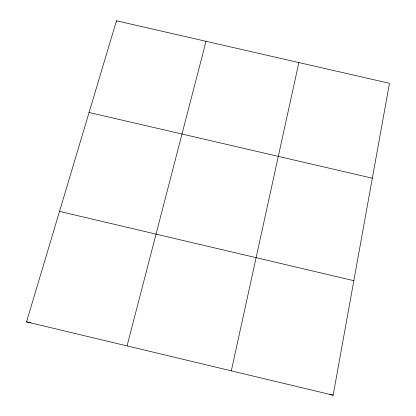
<?xml version="1.0" encoding="UTF-8"?>
<svg xmlns="http://www.w3.org/2000/svg" width="416" height="416" viewBox="0 0 416 416"><rect width="100%" height="100%" fill="white"/><g stroke="black" fill="none" stroke-linecap="round" stroke-linejoin="round"><path stroke-width="0.62" d="M333.148 395.2L389.475 83.299L116.459 20.8L26.525 321.88L333.148 395.2L329.904 394.222M231.306 370.848L298.86 62.556M127.057 345.92L206.034 41.309M26.525 321.88L31.06 322.733M89.076 112.476L372.336 178.199M59.524 211.406L353.829 280.68M116.459 20.8L116.75 22.032"/></g></svg>
